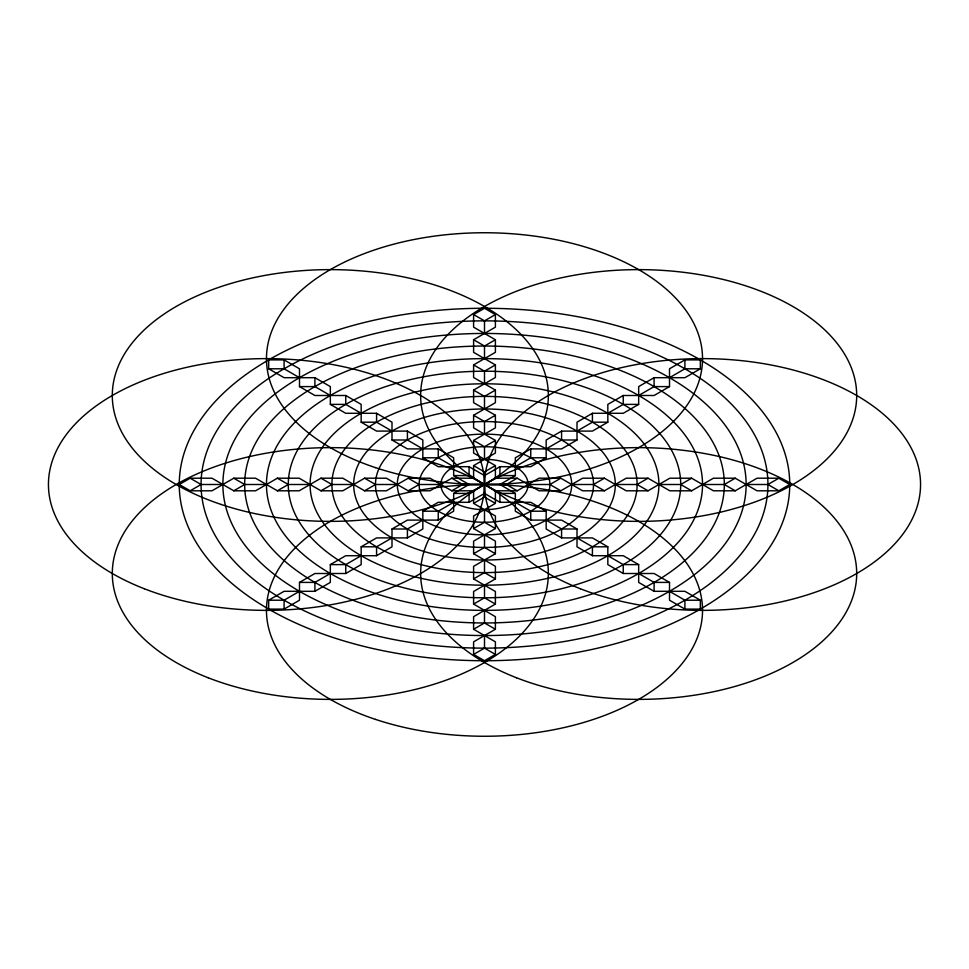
<?xml version="1.0" encoding="UTF-8"?>
<svg xmlns="http://www.w3.org/2000/svg" width="969" height="969" viewBox="0 0 969 969"><rect width="100%" height="100%" fill="white"/><g stroke="black" fill="none" stroke-linecap="round" stroke-linejoin="round"><path stroke-width="1.45" d="M190.166 478.202L179.265 484.5L190.166 490.798L211.969 490.798L233.771 478.202L255.574 478.202L277.376 490.798L299.179 490.798L320.981 478.202L342.784 478.202L364.586 490.798L386.389 490.798L408.191 478.202L429.994 478.202L451.796 490.798L473.599 490.798L473.599 503.383L495.401 515.968L495.401 528.553L473.599 541.138L473.599 553.735L495.401 566.32L495.401 578.905L473.599 591.49L473.599 604.087L495.401 616.672L495.401 629.256L473.599 641.841L473.599 654.426L484.5 660.725L495.401 654.426L495.401 641.841L473.599 629.256L473.599 616.672L495.401 604.087L495.401 591.49L473.599 578.905L473.599 566.32L495.401 553.735L495.401 541.138L473.599 528.553L473.599 515.968L495.401 503.383L495.401 490.798L517.204 490.798L539.006 478.202L560.809 478.202L582.611 490.798L604.414 490.798L626.216 478.202L648.019 478.202L669.821 490.798L691.624 490.798L713.426 478.202L735.229 478.202L757.031 490.798L778.834 490.798L789.735 484.5L778.834 478.202L757.031 478.202L735.229 490.798L713.426 490.798L691.624 478.202L669.821 478.202L648.019 490.798L626.216 490.798L604.414 478.202L582.611 478.202L560.809 490.798L539.006 490.798L517.204 478.202L495.401 478.202L495.401 465.617L473.599 453.032L473.599 440.447L495.401 427.862L495.401 415.265L473.599 402.68L473.599 390.095L495.401 377.51L495.401 364.913L473.599 352.328L473.599 339.744L495.401 327.159L495.401 314.574L484.5 308.275L473.599 314.574L473.599 327.159L495.401 339.744L495.401 352.328L473.599 364.913L473.599 377.51L495.401 390.095L495.401 402.68L473.599 415.265L473.599 427.862L495.401 440.447L495.401 453.032L473.599 465.617L473.599 478.202L451.796 478.202L429.994 490.798L408.191 490.798L386.389 478.202L364.586 478.202L342.784 490.798L320.981 490.798L299.179 478.202L277.376 478.202L255.574 490.798L233.771 490.798L211.969 478.202L190.166 478.202L201.067 484.5L222.87 484.5M190.166 490.798L201.067 484.5M473.599 314.574L484.5 320.86L495.401 314.574M233.771 490.798L244.672 484.5L266.475 484.5M473.599 339.744L484.5 346.042L495.401 339.744M277.376 490.798L288.277 484.5L310.08 484.5M473.599 364.913L484.5 371.212L495.401 364.913M320.981 490.798L331.882 484.5L353.685 484.5M473.599 390.095L484.5 396.382L495.401 390.095M364.586 490.798L375.487 484.5L397.29 484.5M473.599 415.265L484.5 421.563L495.401 415.265M408.191 490.798L419.092 484.5L440.895 484.5M473.599 440.447L484.5 446.733L495.401 440.447M451.796 490.798L462.697 484.5L506.302 484.5L517.204 478.202M473.599 465.617L484.5 471.915L495.401 465.617M268.667 600.211L284.087 591.308L314.913 591.308L330.332 582.405L330.332 564.612L345.751 555.709L376.578 555.709L391.997 546.807L391.997 529.001L407.416 520.099L438.254 520.099L453.662 511.208L453.662 493.403L469.081 484.5L453.662 475.597L453.662 457.792L438.254 448.901L407.416 448.901L391.997 439.999L391.997 422.193L376.578 413.291L345.751 413.291L330.332 404.388L330.332 386.595L314.913 377.692L284.087 377.692L268.667 368.789L268.667 359.887L284.087 359.887L299.494 368.789L299.494 386.595L314.913 395.497L345.751 395.497L361.171 404.388L361.171 422.193L376.578 431.096L407.416 431.096L422.835 439.999L422.835 457.792L438.254 466.695L469.081 466.695L484.5 475.597L499.919 466.695L530.746 466.695L546.165 457.792L546.165 439.999L561.584 431.096L592.422 431.096L607.829 422.193L607.829 404.388L623.249 395.497L654.087 395.497L669.506 386.595L669.506 368.789L684.913 359.887L700.333 359.887L700.333 368.789L684.913 377.692L654.087 377.692L638.668 386.595L638.668 404.388L623.249 413.291L592.422 413.291L577.003 422.193L577.003 439.999L561.584 448.901L530.746 448.901L515.338 457.792L515.338 475.597L499.919 484.5L515.338 493.403L515.338 511.208L530.746 520.099L561.584 520.099L577.003 529.001L577.003 546.807L592.422 555.709L623.249 555.709L638.668 564.612L638.668 582.405L654.087 591.308L684.913 591.308L700.333 600.211L700.333 609.113L684.913 609.113L669.506 600.211L669.506 582.405L654.087 573.503L623.249 573.503L607.829 564.612L607.829 546.807L592.422 537.904L561.584 537.904L546.165 529.001L546.165 511.208L530.746 502.305L499.919 502.305L484.5 493.403L469.081 502.305L438.254 502.305L422.835 511.208L422.835 529.001L407.416 537.904L376.578 537.904L361.171 546.807L361.171 564.612L345.751 573.503L314.913 573.503L299.494 582.405L299.494 600.211L284.087 609.113L268.667 609.113L268.667 600.211L284.087 600.211L299.494 591.308M299.494 582.405L314.913 582.405L330.332 573.503M330.332 564.612L345.751 564.612L361.171 555.709M361.171 546.807L376.578 546.807L391.997 537.904M391.997 529.001L407.416 529.001L422.835 520.099M422.835 511.208L438.254 511.208L453.662 502.305M453.662 493.403L469.081 493.403L499.919 475.597L515.338 475.597M515.338 466.695L530.746 457.792L546.165 457.792M546.165 448.901L561.584 439.999L577.003 439.999M577.003 431.096L592.422 422.193L607.829 422.193M607.829 413.291L623.249 404.388L638.668 404.388M638.668 395.497L654.087 386.595L669.506 386.595M669.506 377.692L684.913 368.789L700.333 368.789M473.599 503.383L484.5 497.085L495.401 503.383M473.599 528.553L484.5 522.267L495.401 528.553M560.809 490.798L549.908 484.5A65.407 37.767 0 0 0 451.796 451.796A65.407 37.767 0 0 0 451.796 517.204A65.407 37.767 0 0 0 549.908 484.5L560.809 478.202M473.599 553.735L484.5 547.437L495.401 553.735M604.414 490.798L593.512 484.5A109.012 62.937 0 0 0 429.994 429.994A109.012 62.937 0 0 0 429.994 539.006A109.012 62.937 0 0 0 593.512 484.5L604.414 478.202M473.599 578.905L484.5 572.618L495.401 578.905M615.315 484.5A130.815 75.521 0 0 0 419.092 419.092A130.815 75.521 0 0 0 419.092 549.908A130.815 75.521 0 0 0 615.315 484.5L637.117 484.5L648.019 478.202M473.599 604.087L484.5 597.788L495.401 604.087M691.624 490.798L680.722 484.5A196.222 113.288 0 0 0 386.389 386.389A196.222 113.288 0 0 0 386.389 582.611A196.222 113.288 0 0 0 680.722 484.5L691.624 478.202M473.599 629.256L484.5 622.958L495.401 629.256M735.229 490.798L724.327 484.5A239.827 138.458 0 0 0 364.586 364.586A239.827 138.458 0 0 0 364.586 604.414A239.827 138.458 0 0 0 724.327 484.5L735.229 478.202M473.599 654.426L484.5 648.14L495.401 654.426M778.834 490.798L767.933 484.5A283.433 163.64 0 0 0 342.784 342.784A283.433 163.64 0 0 0 342.784 626.216A283.433 163.64 0 0 0 767.933 484.5L778.834 478.202M268.667 368.789L284.087 368.789L299.494 377.692M299.494 386.595L314.913 386.595L330.332 395.497M330.332 404.388L345.751 404.388L361.171 413.291M361.171 422.193L376.578 422.193L391.997 431.096M391.997 439.999L407.416 439.999L422.835 448.901M422.835 457.792L438.254 457.792L453.662 466.695M453.662 475.597L469.081 475.597L499.919 493.403L515.338 493.403M528.105 484.5A43.605 25.17 0 0 0 462.697 462.697A43.605 25.17 0 0 0 462.697 506.302A43.605 25.17 0 0 0 528.105 484.5L549.908 484.5M571.71 484.5A87.21 50.352 0 0 0 440.895 440.895A87.21 50.352 0 0 0 440.895 528.105A87.21 50.352 0 0 0 571.71 484.5L593.512 484.5M658.92 484.5A174.42 100.703 0 0 0 397.29 397.29A174.42 100.703 0 0 0 397.29 571.71A174.42 100.703 0 0 0 658.92 484.5L680.722 484.5M702.525 484.5A218.025 125.873 0 0 0 375.487 375.487A218.025 125.873 0 0 0 375.487 593.512A218.025 125.873 0 0 0 702.525 484.5L724.327 484.5M746.13 484.5A261.63 151.055 0 0 0 353.685 353.685A261.63 151.055 0 0 0 353.685 615.315A261.63 151.055 0 0 0 746.13 484.5L767.933 484.5M515.338 502.305L530.746 511.208L546.165 511.208M546.165 520.099L561.584 529.001L577.003 529.001M577.003 537.904L592.422 546.807L607.829 546.807M607.829 555.709L623.249 564.612L638.668 564.612M638.668 573.503L654.087 582.405L669.506 582.405M669.506 591.308L684.913 600.211L700.333 600.211M637.117 484.5L648.019 490.798M506.302 484.5L517.204 490.798M451.796 478.202L462.697 484.5M408.191 478.202L419.092 484.5M364.586 478.202L375.487 484.5M320.981 478.202L331.882 484.5M277.376 478.202L288.277 484.5M233.771 478.202L244.672 484.5M684.913 359.887L684.913 368.789M684.913 600.211L684.913 609.113M654.087 377.692L654.087 386.595M654.087 582.405L654.087 591.308M623.249 395.497L623.249 404.388M623.249 564.612L623.249 573.503M592.422 413.291L592.422 422.193M592.422 546.807L592.422 555.709M561.584 431.096L561.584 439.999M561.584 529.001L561.584 537.904M530.746 448.901L530.746 457.792M530.746 511.208L530.746 520.099M499.919 466.695L499.919 475.597M499.919 493.403L499.919 502.305M484.5 320.86L484.5 333.445M484.5 346.042L484.5 358.627M484.5 371.212L484.5 383.797M484.5 396.382L484.5 408.979M484.5 421.563L484.5 434.148M484.5 446.733L484.5 459.33M484.5 471.915L484.5 497.085M484.5 509.67L484.5 522.267M484.5 534.852L484.5 547.437M484.5 560.021L484.5 572.618M484.5 585.203L484.5 597.788M484.5 610.373L484.5 622.958M484.5 635.555L484.5 648.14M469.081 466.695L469.081 475.597M469.081 493.403L469.081 502.305M438.254 448.901L438.254 457.792M438.254 511.208L438.254 520.099M407.416 431.096L407.416 439.999M407.416 529.001L407.416 537.904M376.578 413.291L376.578 422.193M376.578 546.807L376.578 555.709M345.751 395.497L345.751 404.388M345.751 564.612L345.751 573.503M314.913 377.692L314.913 386.595M314.913 582.405L314.913 591.308M284.087 359.887L284.087 368.789M284.087 600.211L284.087 609.113M516.465 677.755A218.025 125.873 0 0 0 856.136 582.49A218.025 125.873 0 0 0 543.403 460.287A218.025 125.873 0 0 0 516.465 677.755M580.322 588.74A218.025 125.873 0 0 0 919.993 493.475A218.025 125.873 0 0 0 607.26 371.272A218.025 125.873 0 0 0 580.322 588.74M529.655 504.51A218.025 125.873 0 0 0 856.693 395.497A218.025 125.873 0 0 0 529.655 286.485A218.025 125.873 0 0 0 529.655 504.51M375.487 467.639A218.025 125.873 0 0 0 702.525 358.627A218.025 125.873 0 0 0 375.487 249.614A218.025 125.873 0 0 0 375.487 467.639M221.32 504.51A218.025 125.873 0 0 0 548.357 395.497A218.025 125.873 0 0 0 221.32 286.485A218.025 125.873 0 0 0 221.32 504.51M144.272 588.74A218.025 125.873 0 0 0 483.943 493.475A218.025 125.873 0 0 0 171.21 371.272A218.025 125.873 0 0 0 144.272 588.74M208.129 677.755A218.025 125.873 0 0 0 547.8 582.49A218.025 125.873 0 0 0 235.067 460.287A218.025 125.873 0 0 0 208.129 677.755M375.487 719.386A218.025 125.873 0 0 0 702.525 610.373A218.025 125.873 0 0 0 375.487 501.361A218.025 125.873 0 0 0 375.487 719.386M398.962 557.466A152.617 88.118 0 0 0 636.73 490.786A152.617 88.118 0 0 0 417.809 405.248A152.617 88.118 0 0 0 398.962 557.466M313.411 630.444A305.235 176.225 0 0 0 788.96 497.073A305.235 176.225 0 0 0 351.129 325.984A305.235 176.225 0 0 0 313.411 630.444"/></g></svg>
